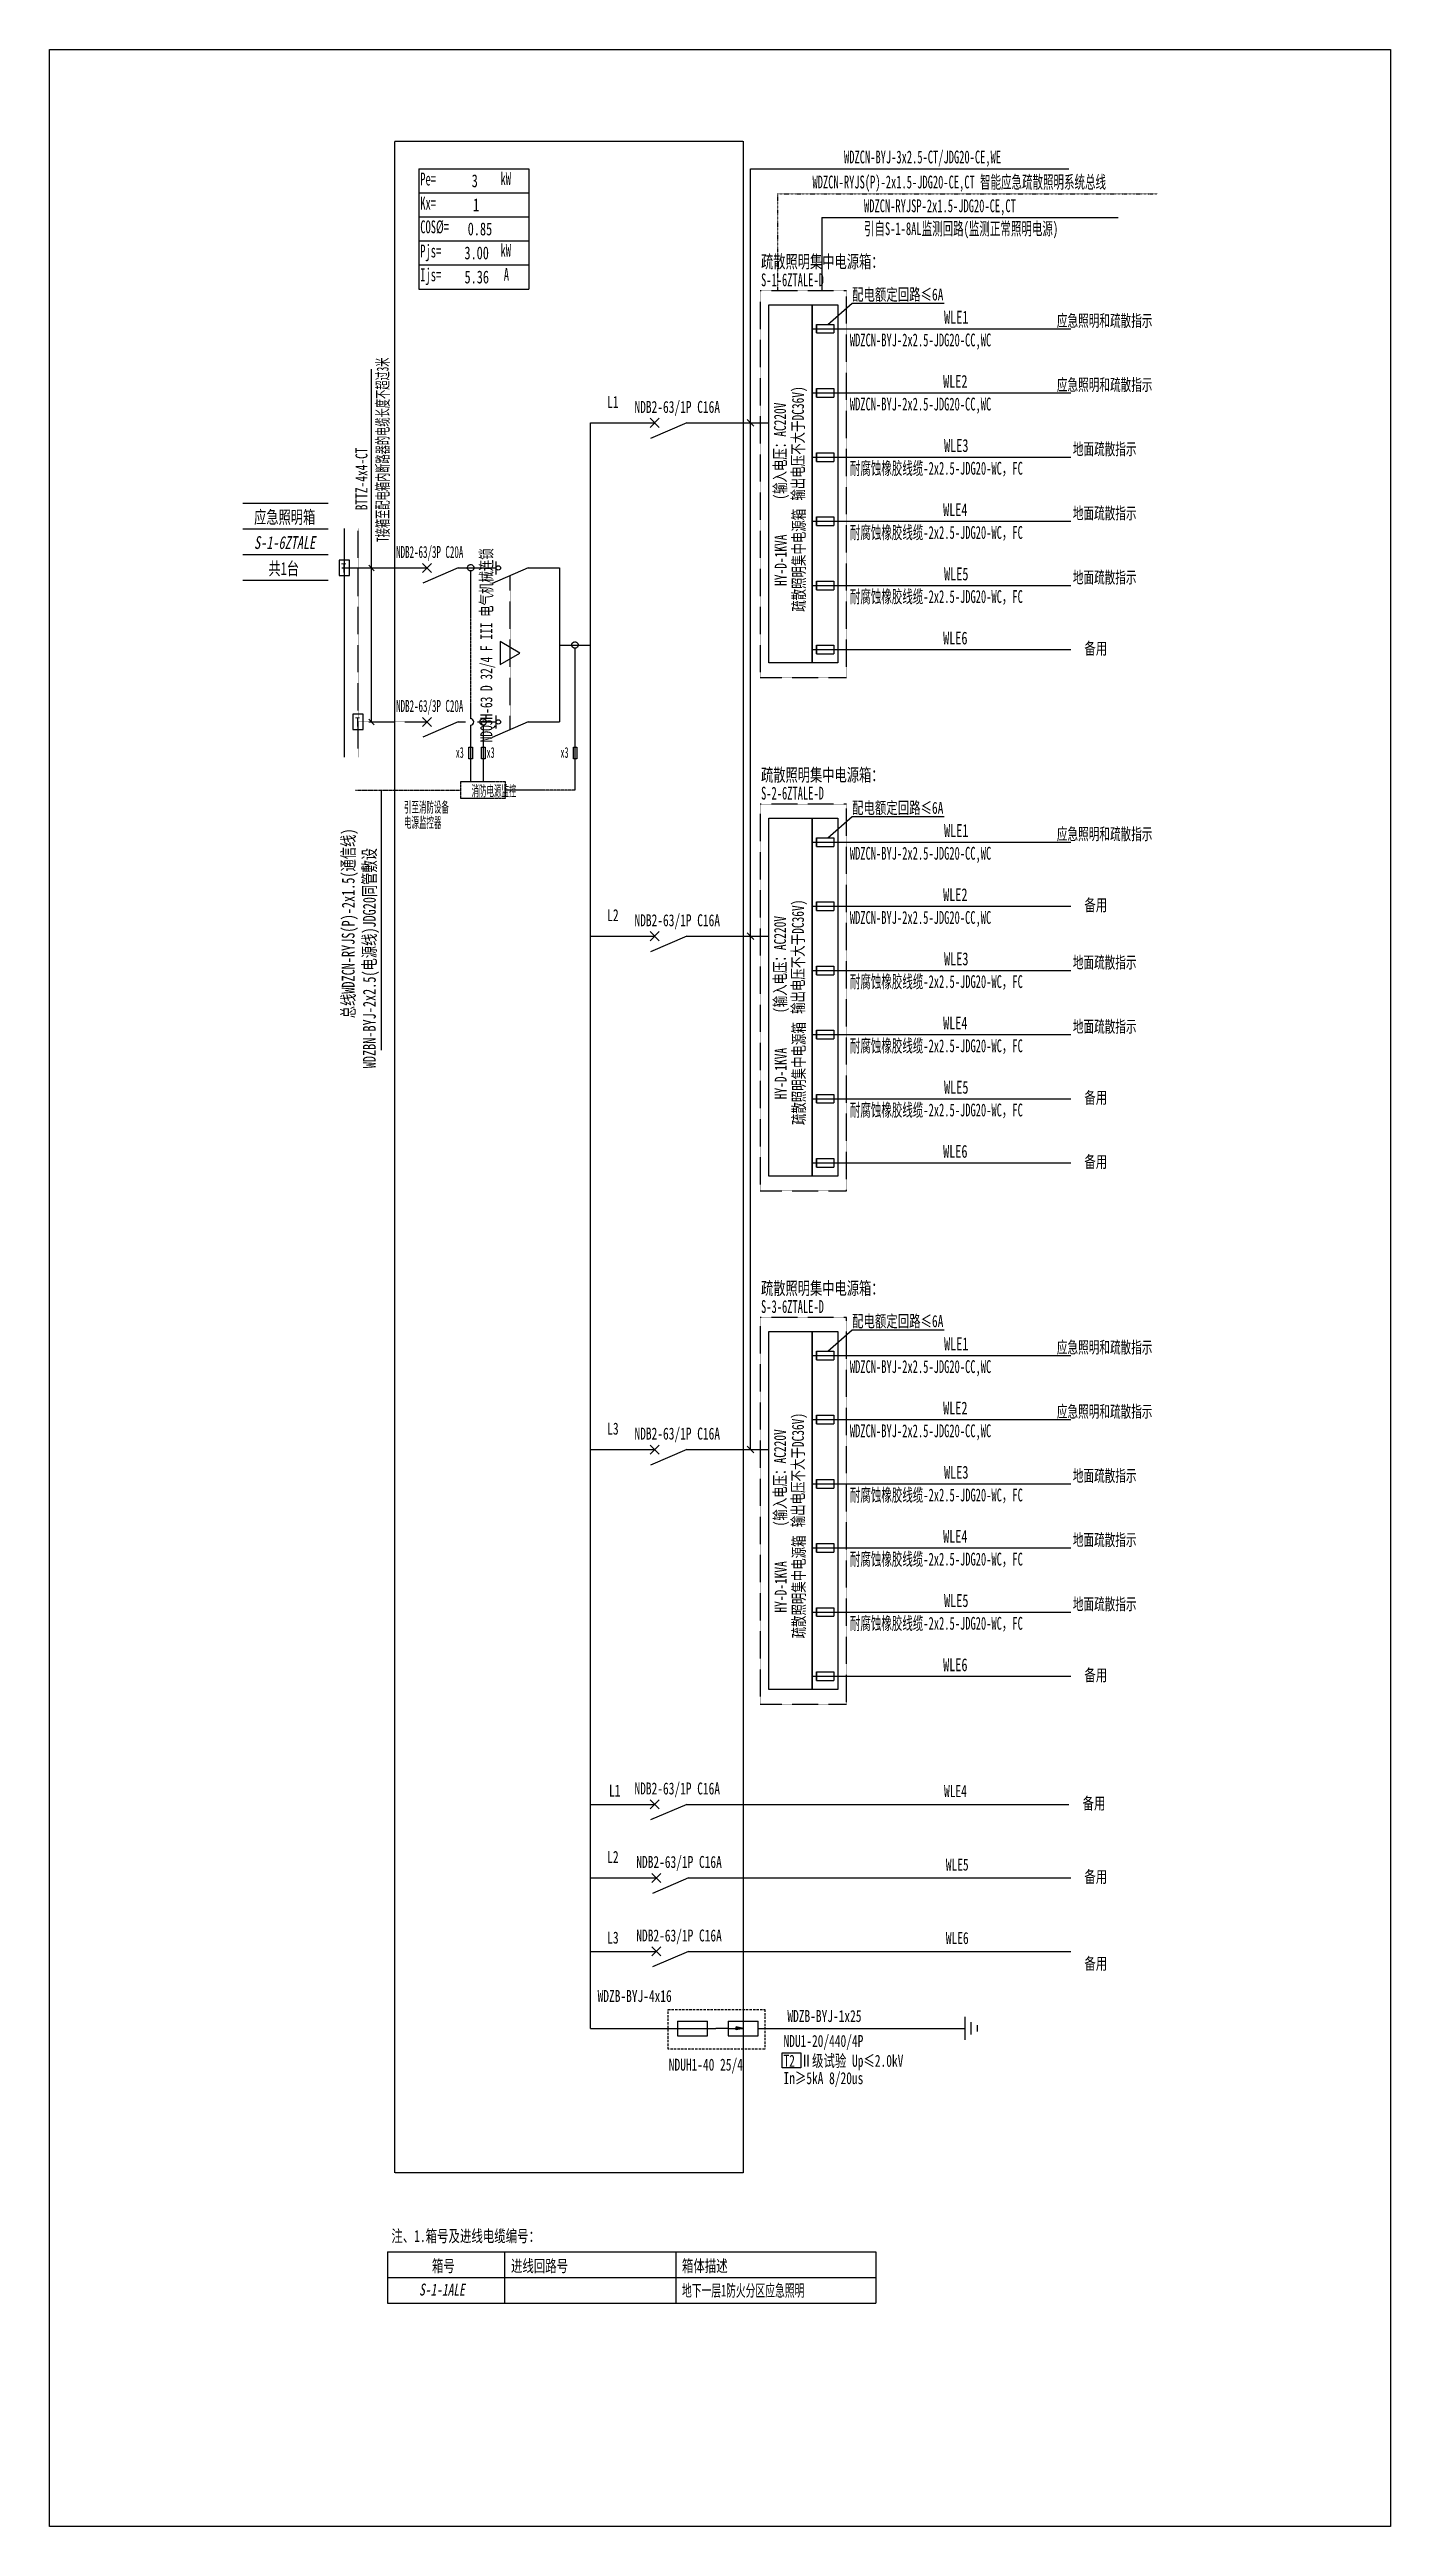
# Model space of a CAD drawing. Extents: x 262717 to 264138, y 371464 to 374088.
import ezdxf
from ezdxf.enums import TextEntityAlignment as Align

# ---------------------------------------------------------------- set-up
doc = ezdxf.new("R2010")
doc.units = 0
doc.header["$MEASUREMENT"] = 0
for name, pattern in [('_点划线L', [1.9, 1.5, -0.17, 0.06, -0.17]), ('_虚线S', [0.25, 0.125, -0.125]), ('DASH', [0.35, 0.25, -0.1]), ('DASHED', [0.75, 0.5, -0.25]), ('DASHED2', [0.375, 0.25, -0.125]), ('DIVIDE', [1.25, 0.5, -0.25, 0, -0.25, 0, -0.25])]:
    doc.linetypes.add(name, pattern=pattern)
for name, color, linetype in [('D_E_Eqpm(强电设备)', 100, 'Continuous'), ('D_E_Eqpm（强电设备）', 100, 'Continuous'), ('D_E_Text(强电文字)', 51, 'Continuous'), ('D_E_Text（强电文字）', 51, 'Continuous'), ('D_E_Wire(强电线缆)', 10, 'Continuous'), ('D_E_Wire（强电线缆）', 10, 'Continuous'), ('D_El_Wire（弱电线缆）', 10, 'Continuous'), ('D_T_TableDim（表格尺寸）', 255, 'Continuous'), ('DQ_Eqpm', 100, 'Continuous'), ('FL04GGFW_E72-配电箱系统图-塔楼部分$0$D_E_Eqpm（强电设备）', 100, 'Continuous'), ('FL09U293_E72-地下室配电箱系统图$0$D_E_Eqpm（强电设备）', 100, 'Continuous'), ('FL09U293_E72-地下室配电箱系统图$0$D_E_Text（强电文字）', 51, 'Continuous'), ('FL09U293_E72-地下室配电箱系统图$0$D_T_TableDim（表格尺寸）', 255, 'Continuous'), ('系统图', 220, 'Continuous')]:
    doc.layers.add(name, color=color, linetype=linetype)
doc.styles.add('FL09U293_E72-地下室配电箱系统图$0$FL04GGFW_E72-配电箱系统图-塔楼部分$0$电气', font='', dxfattribs={"width": 0.7})
doc.styles.add('FL09U293_E72-地下室配电箱系统图$0$FL04GGFW_E72-配电箱系统图-塔楼部分$0$电气箱', font='simhei.ttf', dxfattribs={"width": 0.8, "oblique": 10})
doc.styles.add('FL09U293_E72-地下室配电箱系统图$0$电气', font='', dxfattribs={"width": 0.7})
doc.styles.add('FL09U293_E72-地下室配电箱系统图$0$电气箱', font='simhei.ttf', dxfattribs={"width": 0.8, "oblique": 10})
doc.styles.add('HZ', font='', dxfattribs={"width": 0.7, "height": 400})
doc.styles.add('电气', font='', dxfattribs={"width": 0.7})
doc.styles.get('FL09U293_E72-地下室配电箱系统图$0$FL04GGFW_E72-配电箱系统图-塔楼部分$0$电气').set_extended_font_data('SimSun')
doc.styles.get('FL09U293_E72-地下室配电箱系统图$0$电气').set_extended_font_data('SimSun')
doc.styles.get('HZ').set_extended_font_data('SimSun')
doc.styles.get('电气').set_extended_font_data('SimSun')

msp = doc.modelspace()

# ---------------------------------------------------------------- linework, layer by layer
at = {"linetype": 'DASHED2', "ltscale": 10}
for p, q in [((263372.5, 372011.5, 0), (263474.9, 372011.5, 0)), ((263372.5, 371969.4, 0), (263372.5, 372011.5, 0)), ((263474.9, 372011.5, 0), (263474.9, 371969.4, 0)), ((263474.9, 371969.4, 0), (263372.5, 371969.4, 0))]:
    msp.add_line(p, q, dxfattribs=at)
at = {"layer": 'D_E_Eqpm(强电设备)'}
for p, q in [((263353.4, 373687.3, 0), (263363, 373696.9, 0)), ((263363, 373687.3, 0), (263353.4, 373696.9, 0)), ((263392.2, 373692.1, 0), (263353.8, 373675.6, 0)), ((263112.1, 373533.6, 0), (263121.7, 373543.2, 0)), ((263121.7, 373533.6, 0), (263112.1, 373543.2, 0)), ((263190.2, 373531.6, 0), (263190.2, 373545.2, 0)), ((263112.1, 373370.5, 0), (263121.7, 373380.1, 0)), ((263121.7, 373370.5, 0), (263112.1, 373380.1, 0)), ((263190.2, 373368.5, 0), (263190.2, 373382.1, 0)), ((263353.4, 373143.6, 0), (263363, 373153.2, 0)), ((263363, 373143.6, 0), (263353.4, 373153.2, 0)), ((263392.2, 373148.4, 0), (263353.8, 373131.9, 0)), ((263353.4, 372599.8, 0), (263363, 372609.4, 0)), ((263363, 372599.8, 0), (263353.4, 372609.4, 0)), ((263392.2, 372604.6, 0), (263353.8, 372588.2, 0)), ((263353.4, 372224, 0), (263363, 372233.6, 0)), ((263363, 372224, 0), (263353.4, 372233.6, 0)), ((263392.2, 372228.8, 0), (263353.8, 372212.3, 0)), ((263355.3, 372146.1, 0), (263364.9, 372155.7, 0)), ((263364.9, 372146.1, 0), (263355.3, 372155.7, 0)), ((263394.1, 372150.9, 0), (263355.8, 372134.5, 0)), ((263355.3, 372068.3, 0), (263364.9, 372077.9, 0)), ((263364.9, 372068.3, 0), (263355.3, 372077.9, 0)), ((263394.1, 372073.1, 0), (263355.8, 372056.7, 0)), ((263382.5, 371999.3, 0), (263414.4, 371999.3, 0)), ((263382.5, 371999.3, 0), (263382.5, 371983.8, 0)), ((263414.3, 371983.8, 0), (263414.3, 371999.3, 0)), ((263436, 371991.5, 0), (263423.1, 371991.5, 0)), ((263436, 371999.3, 0), (263467.9, 371999.3, 0)), ((263436, 371999.3, 0), (263436, 371983.8, 0)), ((263436, 371991.5, 0), (263452.5, 371991.5, 0)), ((263452.5, 371991.5, 0), (263444.5, 371993.2, 0)), ((263444.5, 371989.9, 0), (263444.5, 371993.2, 0)), ((263452.5, 371991.5, 0), (263444.5, 371989.9, 0)), ((263467.8, 371983.8, 0), (263467.8, 371999.3, 0)), ((263382.5, 371983.8, 0), (263414.3, 371983.8, 0)), ((263436, 371983.8, 0), (263467.8, 371983.8, 0))]:
    msp.add_line(p, q, dxfattribs=at)
for centre in [(263192.6, 373538.4, 0), (263192.6, 373375.3, 0)]:
    msp.add_circle(centre, 2.31, dxfattribs=at)
msp.add_solid([(263444.5, 371989.9, 0), (263452.5, 371991.5, 0), (263444.5, 371993.2, 0)], dxfattribs=at)
at = {"layer": 'D_E_Eqpm（强电设备）'}
for p, q in [((263479.3, 373437.8, 0), (263479.3, 373817.2, 0)), ((263479.3, 373817.2, 0), (263525.3, 373817.2, 0)), ((263525.3, 373817.2, 0), (263525.3, 373437.8, 0)), ((263224.2, 373538.4, 0), (263185.9, 373521.9, 0)), ((263215.3, 373448.3, 0), (263194.4, 373460.4, 0)), ((263194.4, 373460.4, 0), (263194.4, 373436.2, 0)), ((263194.4, 373436.2, 0), (263215.3, 373448.3, 0)), ((263525.3, 373437.8, 0), (263479.3, 373437.8, 0)), ((263224.2, 373375.3, 0), (263185.9, 373358.8, 0)), ((263479.3, 372894.1, 0), (263479.3, 373273.4, 0)), ((263479.3, 373273.4, 0), (263525.3, 373273.4, 0)), ((263525.3, 373273.4, 0), (263525.3, 372894.1, 0)), ((263525.3, 372894.1, 0), (263479.3, 372894.1, 0)), ((263479.3, 372350.4, 0), (263479.3, 372729.7, 0)), ((263479.3, 372729.7, 0), (263525.3, 372729.7, 0)), ((263525.3, 372729.7, 0), (263525.3, 372350.4, 0)), ((263525.3, 372350.4, 0), (263479.3, 372350.4, 0))]:
    msp.add_line(p, q, dxfattribs=at)
at = {"layer": 'D_E_Eqpm（强电设备）', "linetype": 'DASH'}
msp.add_line((263205, 373367, 0), (263205, 373530.2, 0), dxfattribs=at)
at = {"layer": 'D_E_Text(强电文字)', "color": 51}
for p, q in [((263058.2, 373375.3, 0), (263058.2, 373749.1, 0)), ((263055.4, 373541.2, 0), (263061.1, 373535.5, 0)), ((263055.4, 373378.1, 0), (263061.1, 373372.4, 0)), ((263068.5, 373303.1, 0), (263068.5, 373027.5, 0))]:
    msp.add_line(p, q, dxfattribs=at)
at = {"layer": 'D_E_Text（强电文字）'}
for p, q in [((263108.2, 373961.3, 0), (263225, 373961.3, 0)), ((263108.2, 373961.3, 0), (263108.2, 373833.8, 0)), ((263225, 373961.3, 0), (263225, 373833.8, 0)), ((263459.8, 373961.3, 0), (263797.2, 373961.3, 0)), ((263459.8, 372604.6, 0), (263459.8, 373961.3, 0)), ((263108.2, 373935.8, 0), (263225, 373935.8, 0)), ((263108.2, 373910.3, 0), (263225, 373910.3, 0)), ((263108.2, 373884.8, 0), (263225, 373884.8, 0)), ((263108.2, 373859.3, 0), (263225, 373859.3, 0)), ((263108.2, 373833.8, 0), (263225, 373833.8, 0)), ((263541.9, 373796.3, 0), (263567.6, 373818.8, 0)), ((263567.6, 373818.8, 0), (263665, 373818.8, 0)), ((263456.3, 373695.5, 0), (263463.3, 373688.6, 0)), ((263541.9, 373252.6, 0), (263567.6, 373275.1, 0)), ((263567.6, 373275.1, 0), (263665, 373275.1, 0)), ((263456.3, 373151.8, 0), (263463.3, 373144.9, 0)), ((263541.9, 372708.9, 0), (263567.6, 372731.3, 0)), ((263567.6, 372731.3, 0), (263665, 372731.3, 0)), ((263456.3, 372608.1, 0), (263463.3, 372601.2, 0)), ((263493.4, 371965.8, 0), (263513.1, 371965.8, 0)), ((263493.4, 371949.6, 0), (263493.4, 371965.8, 0)), ((263513.1, 371965.8, 0), (263513.1, 371949.6, 0)), ((263513.1, 371949.6, 0), (263493.4, 371949.6, 0))]:
    msp.add_line(p, q, dxfattribs=at)
at = {"layer": 'D_E_Wire(强电线缆)'}
for p, q in [((263029.5, 373337.9, 0), (263029.5, 373580.3, 0)), ((263026.9, 373538.4, 0), (263116.9, 373538.4, 0)), ((263150.1, 373538.4, 0), (263190.2, 373538.4, 0)), ((263224.2, 373538.4, 0), (263257.4, 373538.4, 0)), ((263150.1, 373375.3, 0), (263157.8, 373375.3, 0)), ((263170.4, 373375.3, 0), (263190.2, 373375.3, 0)), ((263224.2, 373375.3, 0), (263257.4, 373375.3, 0))]:
    msp.add_line(p, q, dxfattribs=at)
at = {"layer": 'D_E_Wire(强电线缆)', "linetype": 'DASH'}
for p, q in [((263044, 373337.9, 0), (263044, 373580.3, 0)), ((263044, 373375.3, 0), (263116.9, 373375.3, 0))]:
    msp.add_line(p, q, dxfattribs=at)
at = {"layer": 'D_E_Wire（强电线缆）', "color": 10}
for p, q in [((263535.4, 373909.5, 0), (263535.4, 373832, 0)), ((263535.4, 373909.5, 0), (263849.5, 373909.5, 0)), ((263525.3, 373791.8, 0), (263799.1, 373791.8, 0)), ((263525.3, 373723.8, 0), (263799.1, 373723.8, 0)), ((263525.3, 373655.9, 0), (263799.1, 373655.9, 0)), ((263525.3, 373587.9, 0), (263799.1, 373587.9, 0)), ((263525.3, 373519.9, 0), (263799.1, 373519.9, 0)), ((263525.3, 373452, 0), (263799.1, 373452, 0)), ((263525.3, 373248.1, 0), (263799.1, 373248.1, 0)), ((263525.3, 373180.1, 0), (263799.1, 373180.1, 0)), ((263525.3, 373112.1, 0), (263799.1, 373112.1, 0)), ((263525.3, 373044.2, 0), (263799.1, 373044.2, 0)), ((263525.3, 372976.2, 0), (263799.1, 372976.2, 0)), ((263525.3, 372908.2, 0), (263799.1, 372908.2, 0)), ((263525.3, 372704.3, 0), (263799.1, 372704.3, 0)), ((263525.3, 372636.4, 0), (263799.1, 372636.4, 0)), ((263525.3, 372568.4, 0), (263799.1, 372568.4, 0)), ((263525.3, 372500.5, 0), (263799.1, 372500.5, 0)), ((263525.3, 372432.5, 0), (263799.1, 372432.5, 0)), ((263525.3, 372364.5, 0), (263799.1, 372364.5, 0))]:
    msp.add_line(p, q, dxfattribs=at)
at = {"layer": 'D_E_Wire（强电线缆）'}
for p, q in [((263290.2, 371991.5, 0), (263290.2, 373692.1, 0)), ((263290.2, 373692.1, 0), (263358.2, 373692.1, 0)), ((263392.2, 373692.1, 0), (263479.3, 373692.1, 0)), ((263257.4, 373538.4, 0), (263257.4, 373375.3, 0)), ((263257.4, 373456.8, 0), (263290.2, 373456.8, 0)), ((263273.8, 373453.4, 0), (263273.8, 373303.1, 0)), ((263176.5, 373371.9, 0), (263176.5, 373312.2, 0)), ((263161.5, 373348.6, 0), (263165.1, 373348.6, 0)), ((263161.5, 373336.1, 0), (263161.5, 373348.6, 0)), ((263165.1, 373336.1, 0), (263161.5, 373336.1, 0)), ((263165.1, 373348.6, 0), (263165.1, 373336.1, 0)), ((263174.9, 373348.6, 0), (263178.5, 373348.6, 0)), ((263174.9, 373336.1, 0), (263174.9, 373348.6, 0)), ((263178.5, 373336.1, 0), (263174.9, 373336.1, 0)), ((263178.5, 373348.6, 0), (263178.5, 373336.1, 0)), ((263272.1, 373348.6, 0), (263275.7, 373348.6, 0)), ((263272.1, 373336.1, 0), (263272.1, 373348.6, 0)), ((263275.7, 373336.1, 0), (263272.1, 373336.1, 0)), ((263275.7, 373348.6, 0), (263275.7, 373336.1, 0)), ((263290.2, 373148.4, 0), (263358.2, 373148.4, 0)), ((263392.2, 373148.4, 0), (263479.3, 373148.4, 0)), ((263290.2, 372604.6, 0), (263358.2, 372604.6, 0)), ((263392.2, 372604.6, 0), (263479.3, 372604.6, 0)), ((263290.2, 372228.8, 0), (263358.2, 372228.8, 0)), ((263392.2, 372228.8, 0), (263797.2, 372228.8, 0)), ((263290.2, 372150.9, 0), (263360.1, 372150.9, 0)), ((263394.1, 372150.9, 0), (263799.1, 372150.9, 0)), ((263290.2, 372073.1, 0), (263360.1, 372073.1, 0)), ((263394.1, 372073.1, 0), (263799.1, 372073.1, 0)), ((263290.2, 371991.5, 0), (263423.1, 371991.5, 0)), ((263467.8, 371991.5, 0), (263687.2, 371991.5, 0)), ((263687.2, 371979.5, 0), (263687.2, 372003.7, 0)), ((263693.8, 371985, 0), (263693.8, 371998.2, 0)), ((263700.4, 371988.2, 0), (263700.4, 371994.9, 0))]:
    msp.add_line(p, q, dxfattribs=at)
at = {"layer": 'D_E_Wire（强电线缆）', "linetype": '_点划线L'}
for p, q in [((263163.3, 373378.7, 0), (263163.3, 373535.2, 0)), ((263163.3, 373312.2, 0), (263163.3, 373371.9, 0)), ((263153, 373312.2, 0), (263200, 373312.2, 0)), ((263153, 373294.1, 0), (263153, 373312.2, 0)), ((263200, 373312.2, 0), (263200, 373294.1, 0)), ((263273.8, 373303.1, 0), (263200, 373303.1, 0)), ((263200, 373294.1, 0), (263153, 373294.1, 0))]:
    msp.add_line(p, q, dxfattribs=at)
at = {"layer": 'D_E_Wire（强电线缆）', "linetype": '_虚线S'}
msp.add_line((263041.4, 373303.1, 0), (263153, 373303.1, 0), dxfattribs=at)
at = {"layer": 'D_E_Wire（强电线缆）', "linetype": '_点划线L'}
for centre in [(263163.3, 373538.6, 0), (263273.8, 373456.8, 0), (263176.5, 373375.3, 0)]:
    msp.add_circle(centre, 3.4, dxfattribs=at)
at = {"layer": 'D_E_Wire（强电线缆）'}
msp.add_arc((263163.3, 373375.3, 0), 3.4, 270, 90, dxfattribs=at)
at = {"layer": 'D_El_Wire（弱电线缆）', "color": 200, "linetype": 'DIVIDE'}
for q in [(263891.1, 373934.7, 0), (263488.3, 373832, 0)]:
    msp.add_line((263488.3, 373934.7, 0), q, dxfattribs=at)
at = {"layer": 'D_T_TableDim（表格尺寸）', "linetype": 'DASHED'}
for p, q in [((263083, 371838.6, 0), (263083, 373990.5, 0)), ((263083, 373990.5, 0), (263452, 373990.5, 0)), ((263452, 373990.5, 0), (263452, 371838.6, 0)), ((263452, 371838.6, 0), (263083, 371838.6, 0))]:
    msp.add_line(p, q, dxfattribs=at)
at = {"layer": 'D_T_TableDim（表格尺寸）', "linetype": 'DASH'}
for p, q in [((263561.6, 373832, 0), (263470.2, 373832, 0)), ((263470.2, 373832, 0), (263470.2, 373422.3, 0)), ((263561.6, 373422.3, 0), (263561.6, 373832, 0)), ((263470.2, 373422.3, 0), (263561.6, 373422.3, 0)), ((263561.6, 373288.3, 0), (263470.2, 373288.3, 0)), ((263470.2, 373288.3, 0), (263470.2, 372878.6, 0)), ((263561.6, 372878.6, 0), (263561.6, 373288.3, 0)), ((263470.2, 372878.6, 0), (263561.6, 372878.6, 0)), ((263561.6, 372744.6, 0), (263470.2, 372744.6, 0)), ((263470.2, 372744.6, 0), (263470.2, 372334.8, 0)), ((263561.6, 372334.8, 0), (263561.6, 372744.6, 0)), ((263470.2, 372334.8, 0), (263561.6, 372334.8, 0))]:
    msp.add_line(p, q, dxfattribs=at)
at = {"layer": 'DQ_Eqpm'}
for p, q in [((263034.9, 373546.7, 0), (263024, 373546.7, 0)), ((263024, 373546.7, 0), (263024, 373530.4, 0)), ((263034.9, 373530.4, 0), (263034.9, 373546.7, 0)), ((263024, 373530.4, 0), (263034.9, 373530.4, 0)), ((263049.4, 373383.6, 0), (263038.5, 373383.6, 0)), ((263038.5, 373383.6, 0), (263038.5, 373367.3, 0)), ((263049.4, 373367.3, 0), (263049.4, 373383.6, 0)), ((263038.5, 373367.3, 0), (263049.4, 373367.3, 0))]:
    msp.add_line(p, q, dxfattribs=at)
at = {"layer": 'FL04GGFW_E72-配电箱系统图-塔楼部分$0$D_E_Eqpm（强电设备）'}
for p, q in [((263525.3, 373437.8, 0), (263525.3, 373817.2, 0)), ((263525.3, 373817.2, 0), (263552.5, 373817.2, 0)), ((263529.8, 373796.3, 0), (263548, 373796.3, 0)), ((263529.8, 373796.3, 0), (263529.8, 373796.3, 0)), ((263529.8, 373796.3, 0), (263529.8, 373787.3, 0)), ((263529.8, 373787.3, 0), (263529.8, 373796.3, 0)), ((263548, 373796.3, 0), (263548, 373787.3, 0)), ((263552.5, 373817.2, 0), (263552.5, 373437.8, 0)), ((263529.8, 373787.3, 0), (263548, 373787.3, 0)), ((263529.8, 373787.3, 0), (263529.8, 373787.3, 0)), ((263529.8, 373728.4, 0), (263548, 373728.4, 0)), ((263529.8, 373728.4, 0), (263529.8, 373728.4, 0)), ((263529.8, 373728.4, 0), (263529.8, 373719.3, 0)), ((263529.8, 373719.3, 0), (263529.8, 373728.4, 0)), ((263529.8, 373719.3, 0), (263548, 373719.3, 0)), ((263529.8, 373719.3, 0), (263529.8, 373719.3, 0)), ((263548, 373728.4, 0), (263548, 373719.3, 0)), ((263529.8, 373660.4, 0), (263548, 373660.4, 0)), ((263529.8, 373660.4, 0), (263529.8, 373660.4, 0)), ((263529.8, 373660.4, 0), (263529.8, 373651.3, 0)), ((263529.8, 373651.3, 0), (263529.8, 373660.4, 0)), ((263529.8, 373651.3, 0), (263548, 373651.3, 0)), ((263529.8, 373651.3, 0), (263529.8, 373651.3, 0)), ((263548, 373660.4, 0), (263548, 373651.3, 0)), ((263529.8, 373592.4, 0), (263548, 373592.4, 0)), ((263529.8, 373592.4, 0), (263529.8, 373592.4, 0)), ((263529.8, 373592.4, 0), (263529.8, 373583.4, 0)), ((263529.8, 373583.4, 0), (263529.8, 373592.4, 0)), ((263548, 373592.4, 0), (263548, 373583.4, 0)), ((263529.8, 373583.4, 0), (263548, 373583.4, 0)), ((263529.8, 373583.4, 0), (263529.8, 373583.4, 0)), ((263529.8, 373524.5, 0), (263548, 373524.5, 0)), ((263529.8, 373524.5, 0), (263529.8, 373524.5, 0)), ((263529.8, 373524.5, 0), (263529.8, 373515.4, 0)), ((263529.8, 373515.4, 0), (263529.8, 373524.5, 0)), ((263529.8, 373515.4, 0), (263548, 373515.4, 0)), ((263529.8, 373515.4, 0), (263529.8, 373515.4, 0)), ((263548, 373524.5, 0), (263548, 373515.4, 0)), ((263529.8, 373456.5, 0), (263548, 373456.5, 0)), ((263529.8, 373456.5, 0), (263529.8, 373456.5, 0)), ((263529.8, 373456.5, 0), (263529.8, 373447.4, 0)), ((263529.8, 373447.4, 0), (263529.8, 373456.5, 0)), ((263548, 373456.5, 0), (263548, 373447.4, 0)), ((263552.5, 373437.8, 0), (263525.3, 373437.8, 0)), ((263529.8, 373447.4, 0), (263548, 373447.4, 0)), ((263529.8, 373447.4, 0), (263529.8, 373447.4, 0)), ((263525.3, 372894.1, 0), (263525.3, 373273.5, 0)), ((263525.3, 373273.5, 0), (263552.5, 373273.5, 0)), ((263552.5, 373273.5, 0), (263552.5, 372894.1, 0)), ((263529.8, 373252.6, 0), (263548, 373252.6, 0)), ((263529.8, 373252.6, 0), (263529.8, 373252.6, 0)), ((263529.8, 373252.6, 0), (263529.8, 373243.5, 0)), ((263529.8, 373243.5, 0), (263529.8, 373252.6, 0)), ((263548, 373252.6, 0), (263548, 373243.5, 0)), ((263529.8, 373243.5, 0), (263548, 373243.5, 0)), ((263529.8, 373243.5, 0), (263529.8, 373243.5, 0)), ((263529.8, 373184.6, 0), (263548, 373184.6, 0)), ((263529.8, 373184.6, 0), (263529.8, 373184.6, 0)), ((263529.8, 373184.6, 0), (263529.8, 373175.6, 0)), ((263529.8, 373175.6, 0), (263529.8, 373184.6, 0)), ((263529.8, 373175.6, 0), (263548, 373175.6, 0)), ((263529.8, 373175.6, 0), (263529.8, 373175.6, 0)), ((263548, 373184.6, 0), (263548, 373175.6, 0)), ((263529.8, 373116.7, 0), (263548, 373116.7, 0)), ((263529.8, 373116.7, 0), (263529.8, 373116.7, 0)), ((263529.8, 373116.7, 0), (263529.8, 373107.6, 0)), ((263529.8, 373107.6, 0), (263529.8, 373116.7, 0)), ((263548, 373116.7, 0), (263548, 373107.6, 0)), ((263529.8, 373107.6, 0), (263548, 373107.6, 0)), ((263529.8, 373107.6, 0), (263529.8, 373107.6, 0)), ((263529.8, 373048.7, 0), (263548, 373048.7, 0)), ((263529.8, 373048.7, 0), (263529.8, 373048.7, 0)), ((263529.8, 373048.7, 0), (263529.8, 373039.6, 0)), ((263529.8, 373039.6, 0), (263529.8, 373048.7, 0)), ((263529.8, 373039.6, 0), (263548, 373039.6, 0)), ((263529.8, 373039.6, 0), (263529.8, 373039.6, 0)), ((263548, 373048.7, 0), (263548, 373039.6, 0)), ((263529.8, 372980.7, 0), (263548, 372980.7, 0)), ((263529.8, 372980.7, 0), (263529.8, 372980.7, 0)), ((263529.8, 372980.7, 0), (263529.8, 372971.7, 0)), ((263529.8, 372971.7, 0), (263529.8, 372980.7, 0)), ((263529.8, 372971.7, 0), (263548, 372971.7, 0)), ((263529.8, 372971.7, 0), (263529.8, 372971.7, 0)), ((263548, 372980.7, 0), (263548, 372971.7, 0)), ((263529.8, 372912.8, 0), (263548, 372912.8, 0)), ((263529.8, 372912.8, 0), (263529.8, 372912.8, 0)), ((263529.8, 372912.8, 0), (263529.8, 372903.7, 0)), ((263529.8, 372903.7, 0), (263529.8, 372912.8, 0)), ((263548, 372912.8, 0), (263548, 372903.7, 0)), ((263552.5, 372894.1, 0), (263525.3, 372894.1, 0)), ((263529.8, 372903.7, 0), (263548, 372903.7, 0)), ((263529.8, 372903.7, 0), (263529.8, 372903.7, 0)), ((263525.3, 372350.4, 0), (263525.3, 372729.7, 0)), ((263525.3, 372729.7, 0), (263552.5, 372729.7, 0)), ((263552.5, 372729.7, 0), (263552.5, 372350.4, 0)), ((263529.8, 372708.9, 0), (263548, 372708.9, 0)), ((263529.8, 372708.9, 0), (263529.8, 372708.9, 0)), ((263529.8, 372708.9, 0), (263529.8, 372699.8, 0)), ((263529.8, 372699.8, 0), (263529.8, 372708.9, 0)), ((263529.8, 372699.8, 0), (263548, 372699.8, 0)), ((263529.8, 372699.8, 0), (263529.8, 372699.8, 0)), ((263548, 372708.9, 0), (263548, 372699.8, 0)), ((263529.8, 372640.9, 0), (263548, 372640.9, 0)), ((263529.8, 372640.9, 0), (263529.8, 372640.9, 0)), ((263529.8, 372640.9, 0), (263529.8, 372631.9, 0)), ((263529.8, 372631.9, 0), (263529.8, 372640.9, 0)), ((263529.8, 372631.9, 0), (263548, 372631.9, 0)), ((263529.8, 372631.9, 0), (263529.8, 372631.9, 0)), ((263548, 372640.9, 0), (263548, 372631.9, 0)), ((263529.8, 372572.9, 0), (263548, 372572.9, 0)), ((263529.8, 372572.9, 0), (263529.8, 372572.9, 0)), ((263529.8, 372572.9, 0), (263529.8, 372563.9, 0)), ((263529.8, 372563.9, 0), (263529.8, 372572.9, 0)), ((263529.8, 372563.9, 0), (263548, 372563.9, 0)), ((263529.8, 372563.9, 0), (263529.8, 372563.9, 0)), ((263548, 372572.9, 0), (263548, 372563.9, 0)), ((263529.8, 372505, 0), (263548, 372505, 0)), ((263529.8, 372505, 0), (263529.8, 372505, 0)), ((263529.8, 372505, 0), (263529.8, 372495.9, 0)), ((263529.8, 372495.9, 0), (263529.8, 372505, 0)), ((263529.8, 372495.9, 0), (263548, 372495.9, 0)), ((263529.8, 372495.9, 0), (263529.8, 372495.9, 0)), ((263548, 372505, 0), (263548, 372495.9, 0)), ((263529.8, 372437, 0), (263548, 372437, 0)), ((263529.8, 372437, 0), (263529.8, 372437, 0)), ((263529.8, 372437, 0), (263529.8, 372428, 0)), ((263529.8, 372428, 0), (263529.8, 372437, 0)), ((263548, 372437, 0), (263548, 372428, 0)), ((263529.8, 372428, 0), (263548, 372428, 0)), ((263529.8, 372428, 0), (263529.8, 372428, 0)), ((263529.8, 372369.1, 0), (263548, 372369.1, 0)), ((263529.8, 372369.1, 0), (263529.8, 372369.1, 0)), ((263529.8, 372369.1, 0), (263529.8, 372360, 0)), ((263529.8, 372360, 0), (263529.8, 372369.1, 0)), ((263529.8, 372360, 0), (263548, 372360, 0)), ((263529.8, 372360, 0), (263529.8, 372360, 0)), ((263548, 372369.1, 0), (263548, 372360, 0)), ((263552.5, 372350.4, 0), (263525.3, 372350.4, 0))]:
    msp.add_line(p, q, dxfattribs=at)
at = {"layer": 'FL09U293_E72-地下室配电箱系统图$0$D_E_Eqpm（强电设备）'}
for p, q in [((263150.1, 373538.4, 0), (263112.5, 373522.2, 0)), ((263150.1, 373375.3, 0), (263112.5, 373359.1, 0))]:
    msp.add_line(p, q, dxfattribs=at)
at = {"layer": 'FL09U293_E72-地下室配电箱系统图$0$D_T_TableDim（表格尺寸）'}
for p, q in [((262921.8, 373607.1, 0), (263012.4, 373607.1, 0)), ((262921.8, 373579.9, 0), (263012.4, 373579.9, 0)), ((262921.8, 373552.7, 0), (263012.4, 373552.7, 0)), ((262921.8, 373525.5, 0), (263012.4, 373525.5, 0))]:
    msp.add_line(p, q, dxfattribs=at)
at = {"layer": 'FL09U293_E72-地下室配电箱系统图$0$D_T_TableDim（表格尺寸）', "ltscale": 3.5}
for p, q in [((263075.1, 371754.9, 0), (263592.7, 371754.9, 0)), ((263075.1, 371754.9, 0), (263075.1, 371700.5, 0)), ((263199.2, 371754.9, 0), (263199.2, 371700.5, 0)), ((263380.6, 371754.9, 0), (263380.6, 371700.5, 0)), ((263592.7, 371754.9, 0), (263592.7, 371700.5, 0)), ((263075.1, 371727.7, 0), (263592.7, 371727.7, 0)), ((263075.1, 371727.7, 0), (263592.7, 371727.7, 0)), ((263075.1, 371700.5, 0), (263592.7, 371700.5, 0))]:
    msp.add_line(p, q, dxfattribs=at)
at = {"layer": '系统图', "ltscale": 9973.992009}
msp.add_lwpolyline([(262717, 374087.5), (264138, 374087.5), (264138, 371464), (262717, 371464)], close=True, dxfattribs=at)

# ---------------------------------------------------------------- texts
at = {"layer": 'D_E_Text(强电文字)', "color": 51, "style": '电气', "width": 0.7}
for s, height, p in [('疏散照明集中电源箱：', 13.59, (263471, 373856.1, 0)), ('L1', 12.69, (263308, 373708, 0)), ('NDB2-63/1P C16A', 12.687, (263336.9, 373702.6, 0)), ('备用', 12.69, (263813.6, 373446.8, 0)), ('疏散照明集中电源箱：', 13.59, (263471, 373312.4, 0)), ('L2', 12.69, (263308, 373164.3, 0)), ('NDB2-63/1P C16A', 12.687, (263336.9, 373158.9, 0)), ('备用', 12.69, (263813.6, 373175, 0)), ('备用', 12.69, (263813.6, 372971.1, 0)), ('备用', 12.69, (263813.6, 372903.1, 0)), ('疏散照明集中电源箱：', 13.59, (263471, 372768.7, 0)), ('L3', 12.69, (263308, 372620.5, 0)), ('NDB2-63/1P C16A', 12.687, (263336.9, 372615.2, 0)), ('备用', 12.69, (263813.6, 372359.4, 0)), ('L1', 12.69, (263309.9, 372237.1, 0)), ('NDB2-63/1P C16A', 12.687, (263336.9, 372239.3, 0)), ('WLE4', 12.69, (263664.9, 372236.5, 0)), ('备用', 12.69, (263811.7, 372223.6, 0)), ('L2', 12.69, (263308, 372166.8, 0)), ('NDB2-63/1P C16A', 12.687, (263338.8, 372161.5, 0)), ('WLE5', 12.69, (263666.8, 372158.7, 0)), ('备用', 12.69, (263813.6, 372145.8, 0)), ('L3', 12.69, (263308, 372081.4, 0)), ('NDB2-63/1P C16A', 12.687, (263338.8, 372083.6, 0)), ('WLE6', 12.69, (263666.8, 372080.9, 0)), ('备用', 12.69, (263813.6, 372053.9, 0))]:
    msp.add_text(s, height=height, dxfattribs=at).set_placement(p)
at = {"layer": 'D_E_Text(强电文字)', "color": 51, "style": '电气', "width": 0.65}
for s, p in [('应急照明和疏散指示', (263835.1, 373800.6, 0)), ('应急照明和疏散指示', (263835.1, 373732.7, 0)), ('地面疏散指示', (263835.1, 373664.7, 0)), ('地面疏散指示', (263835.1, 373596.7, 0)), ('地面疏散指示', (263835.1, 373528.8, 0)), ('应急照明和疏散指示', (263835.1, 373256.9, 0)), ('地面疏散指示', (263835.1, 373121, 0)), ('地面疏散指示', (263835.1, 373053, 0)), ('应急照明和疏散指示', (263835.1, 372713.2, 0)), ('应急照明和疏散指示', (263835.1, 372645.2, 0)), ('地面疏散指示', (263835.1, 372577.3, 0)), ('地面疏散指示', (263835.1, 372509.3, 0)), ('地面疏散指示', (263835.1, 372441.3, 0))]:
    msp.add_text(s, height=12.69, dxfattribs=at).set_placement(p, align=Align.MIDDLE)
at = {"layer": 'D_E_Text(强电文字)', "color": 51, "style": '电气'}
for s, width, p in [('T接箱至配电箱内断路器的电缆长度不超过3米', 0.55, (263076.3, 373566.1, 0)), ('BTTZ-4x4-CT', 0.7, (263053.9, 373599.5, 0))]:
    msp.add_text(s, height=12.687, rotation=90, dxfattribs=dict(at, width=width)).set_placement(p)
at = {"layer": 'D_E_Text(强电文字)', "style": 'FL09U293_E72-地下室配电箱系统图$0$FL04GGFW_E72-配电箱系统图-塔楼部分$0$电气', "width": 0.7}
for s, p in [('应急照明箱', (262966.2, 373592.5, 0)), ('共1台', (262965.2, 373538.1, 0))]:
    msp.add_text(s, height=13.59, dxfattribs=at).set_placement(p, align=Align.MIDDLE)
at = {"layer": 'D_E_Text(强电文字)', "style": 'FL09U293_E72-地下室配电箱系统图$0$FL04GGFW_E72-配电箱系统图-塔楼部分$0$电气箱', "oblique": 10, "width": 0.7}
msp.add_text('S-1-6ZTALE', height=13.59, dxfattribs=at).set_placement((262966.2, 373565.3, 0), align=Align.MIDDLE)
at = {"layer": 'D_E_Text(强电文字)', "style": '电气', "width": 0.7}
for s, p in [('WDZB-BYJ-4x16', (263297.8, 372019.5, 0)), ('WDZB-BYJ-1x25', (263498.9, 371998.3, 0)), ('T2 Ⅱ级试验 Up≤2.0kV ', (263494.8, 371950.9, 0)), ('NDU1-20/440/4P', (263494.8, 371971.9, 0)), ('In≥5kA 8/20us', (263494.8, 371932.5, 0))]:
    msp.add_text(s, height=12.687, dxfattribs=at).set_placement(p)
at = {"layer": 'D_E_Text（强电文字）', "style": '电气'}
for s, height, width, p in [('WDZCN-BYJ-3x2.5-CT/JDG20-CE,WE', 13.593, 0.6, (263558.9, 373966.9, 0)), ('3', 13.6, 0.7, (263164.4, 373941.7, 0)), ('1', 13.6, 0.7, (263165.8, 373916.2, 0)), (' 0.85', 13.59, 0.7, (263153.7, 373890.7, 0)), ('WLE1', 13.59, 0.7, (263664.9, 373797.2, 0)), ('WDZCN-BYJ-2x2.5-JDG20-CC,WC', 13.593, 0.6, (263565.1, 373773.1, 0)), ('WDZCN-BYJ-2x2.5-JDG20-CC,WC', 13.593, 0.6, (263565.1, 373705.2, 0)), ('WLE2', 13.59, 0.7, (263663.9, 373729.2, 0)), ('WLE3', 13.59, 0.7, (263664.9, 373661.3, 0)), ('耐腐蚀橡胶线缆-2x2.5-JDG20-WC，FC', 13.593, 0.6, (263565.1, 373637.2, 0)), ('WLE4', 13.59, 0.7, (263663.9, 373593.3, 0)), ('耐腐蚀橡胶线缆-2x2.5-JDG20-WC，FC', 13.593, 0.6, (263565.1, 373569.2, 0)), ('WLE5', 13.59, 0.7, (263664.9, 373525.3, 0)), ('耐腐蚀橡胶线缆-2x2.5-JDG20-WC，FC', 13.593, 0.6, (263565.1, 373501.3, 0)), ('WLE6', 13.59, 0.7, (263663.9, 373457.4, 0)), ('WLE1', 13.59, 0.7, (263664.9, 373253.5, 0)), ('WDZCN-BYJ-2x2.5-JDG20-CC,WC', 13.593, 0.6, (263565.1, 373229.4, 0)), ('WLE2', 13.59, 0.7, (263663.9, 373185.5, 0)), ('WDZCN-BYJ-2x2.5-JDG20-CC,WC', 13.593, 0.6, (263565.1, 373161.4, 0)), ('WLE3', 13.59, 0.7, (263664.9, 373117.6, 0)), ('耐腐蚀橡胶线缆-2x2.5-JDG20-WC，FC', 13.593, 0.6, (263565.1, 373093.5, 0)), ('WLE4', 13.59, 0.7, (263663.9, 373049.6, 0)), ('耐腐蚀橡胶线缆-2x2.5-JDG20-WC，FC', 13.593, 0.6, (263565.1, 373025.5, 0)), ('WLE5', 13.59, 0.7, (263664.9, 372981.6, 0)), ('耐腐蚀橡胶线缆-2x2.5-JDG20-WC，FC', 13.593, 0.6, (263565.1, 372957.5, 0)), ('WLE6', 13.59, 0.7, (263663.9, 372913.7, 0)), ('WLE1', 13.59, 0.7, (263664.9, 372709.8, 0)), ('WDZCN-BYJ-2x2.5-JDG20-CC,WC', 13.593, 0.6, (263565.1, 372685.7, 0)), ('WLE2', 13.59, 0.7, (263663.9, 372641.8, 0)), ('WDZCN-BYJ-2x2.5-JDG20-CC,WC', 13.593, 0.6, (263565.1, 372617.7, 0)), ('耐腐蚀橡胶线缆-2x2.5-JDG20-WC，FC', 13.593, 0.6, (263565.1, 372549.7, 0)), ('WLE3', 13.59, 0.7, (263664.9, 372573.8, 0)), ('WLE4', 13.59, 0.7, (263663.9, 372505.9, 0)), ('耐腐蚀橡胶线缆-2x2.5-JDG20-WC，FC', 13.593, 0.6, (263565.1, 372481.8, 0)), ('WLE5', 13.59, 0.7, (263664.9, 372437.9, 0)), ('耐腐蚀橡胶线缆-2x2.5-JDG20-WC，FC', 13.593, 0.6, (263565.1, 372413.8, 0)), ('WLE6', 13.59, 0.7, (263663.9, 372369.9, 0))]:
    msp.add_text(s, height=height, dxfattribs=dict(at, width=width)).set_placement(p)
at = {"layer": 'D_E_Text（强电文字）', "linetype": 'Continuous', "style": '电气', "width": 0.6}
for s, height, p in [('Pe=', 13.59, (263109.9, 373943.6, 0)), ('kW', 13.59, (263194.9, 373944, 0)), ('Kx=', 13.59, (263109.9, 373918, 0)), ('COS%%C=', 13.59, (263109.9, 373892.9, 0)), ('Pjs=', 13.59, (263109.9, 373867.3, 0)), ('kW', 13.59, (263194.9, 373868.1, 0)), ('Ijs=', 13.59, (263109.9, 373842.1, 0)), ('A', 13.6, (263198.4, 373842.6, 0))]:
    msp.add_text(s, height=height, dxfattribs=at).set_placement(p)
at = {"layer": 'D_E_Text（强电文字）', "color": 51, "style": '电气', "width": 0.6}
for s, p in [('WDZCN-RYJS(P)-2x1.5-JDG20-CE,CT 智能应急疏散照明系统总线', (263525.5, 373940.4, 0)), ('WDZCN-RYJSP-2x1.5-JDG20-CE,CT', (263580.1, 373915.2, 0)), ('引自S-1-8AL监测回路(监测正常照明电源)', (263580.1, 373891, 0)), ('S-1-6ZTALE-D', (263471, 373836.8, 0)), ('S-2-6ZTALE-D', (263471, 373293.1, 0)), ('S-3-6ZTALE-D', (263471, 372749.3, 0))]:
    msp.add_text(s, height=13.593, dxfattribs=at).set_placement(p)
at = {"layer": 'D_E_Text（强电文字）', "color": 6, "style": '电气', "width": 0.7}
for s, p in [('3.00', (263156.7, 373865.3, 0)), ('5.36', (263156.8, 373839.8, 0))]:
    msp.add_text(s, height=13.59, dxfattribs=at).set_placement(p)
at = {"layer": 'D_E_Text（强电文字）', "style": '电气'}
for s, height, width, p in [('配电额定回路≤6A', 12.69, 0.7, (263615.8, 373828.3, 0)), ('NDB2-63/3P C20A', 12.687, 0.55, (263119.9, 373554.3, 0)), ('NDB2-63/3P C20A', 12.687, 0.55, (263119.9, 373391.2, 0)), ('配电额定回路≤6A', 12.69, 0.7, (263615.8, 373284.6, 0)), ('配电额定回路≤6A', 12.69, 0.7, (263615.8, 372740.9, 0))]:
    msp.add_text(s, height=height, dxfattribs=dict(at, width=width)).set_placement(p, align=Align.MIDDLE)
at = {"layer": 'D_E_Text（强电文字）', "color": 51, "style": '电气', "width": 0.7}
for s, height, p in [('输出电压不大于DC36V)', 12.687, (263510.8, 373670.3, 0)), ('(输入电压：AC220V', 12.687, (263491.8, 373662.2, 0)), ('疏散照明集中电源箱', 12.69, (263510.8, 373546.5, 0)), ('HY-D-1KVA', 12.69, (263491.8, 373546.6, 0)), ('(输入电压：AC220V', 12.687, (263491.8, 373118.4, 0)), ('输出电压不大于DC36V)', 12.687, (263510.8, 373126.6, 0)), ('疏散照明集中电源箱', 12.69, (263510.8, 373002.8, 0)), ('HY-D-1KVA', 12.69, (263491.8, 373002.9, 0)), ('(输入电压：AC220V', 12.687, (263491.8, 372574.7, 0)), ('输出电压不大于DC36V)', 12.687, (263510.8, 372582.9, 0)), ('疏散照明集中电源箱', 12.69, (263510.8, 372459.1, 0)), ('HY-D-1KVA', 12.69, (263491.8, 372459.2, 0))]:
    msp.add_text(s, height=height, rotation=90, dxfattribs=at).set_placement(p, align=Align.MIDDLE)
at = {"layer": 'D_E_Text（强电文字）', "style": '电气', "width": 0.7}
msp.add_text('NDQ3H-63 D 32/4 F III 电气机械连锁', height=12.687, rotation=90, dxfattribs=at).set_placement((263180.5, 373456.5, 0), align=Align.MIDDLE)
for s, p in [('总线WDZCN-RYJS(P)-2x1.5(通信线)', (263040.3, 373061.5)), ('WDZBN-BYJ-2x2.5(电源线)JDG20同管敷设', (263062.7, 373008.5))]:
    msp.add_text(s, height=13.593, rotation=90, dxfattribs=at).set_placement(p)
at = {"layer": 'D_E_Text（强电文字）', "color": 51, "true_color": 0xffff7f, "style": '电气', "width": 0.7}
msp.add_text('NDUH1-40 25/4', height=12.687, dxfattribs=at).set_placement((263373.2, 371946.8, 0))
at = {"layer": 'D_E_Wire（强电线缆）', "color": 51, "linetype": 'Continuous', "style": 'HZ', "width": 0.5}
for s, p in [('x3', (263147.5, 373337.3, 0)), ('x3', (263180.2, 373337.3, 0)), ('x3', (263258.5, 373337.3, 0)), ('消防电源监控', (263164.2, 373296.7, 0)), ('引至消防设备', (263092.6, 373279.4, 0)), ('电源监控器', (263092.6, 373263.2, 0))]:
    msp.add_text(s, height=11.33, dxfattribs=at).set_placement(p)
at = {"layer": 'DQ_Eqpm', "color": 51, "style": '电气', "width": 0.8}
for p in [(263026.1, 373533.4, 0), (263040.6, 373370.3, 0)]:
    msp.add_text('T', height=9.97, dxfattribs=at).set_placement(p)
at = {"layer": 'FL09U293_E72-地下室配电箱系统图$0$D_E_Text（强电文字）', "style": 'FL09U293_E72-地下室配电箱系统图$0$电气'}
for s, height, width, p in [('注、1.箱号及进线电缆编号：', 12.687, 0.7, (263079.3, 371765.3, 0)), ('箱号', 12.69, 0.7, (263122.3, 371733.6, 0)), ('进线回路号', 12.69, 0.7, (263206, 371733.6, 0)), ('箱体描述', 12.69, 0.7, (263387.2, 371733.6, 0)), ('地下一层1防火分区应急照明', 12.687, 0.6, (263387.2, 371707.6, 0))]:
    msp.add_text(s, height=height, dxfattribs=dict(at, width=width)).set_placement(p)
at = {"layer": 'FL09U293_E72-地下室配电箱系统图$0$D_E_Text（强电文字）', "style": 'FL09U293_E72-地下室配电箱系统图$0$电气箱', "oblique": 10, "width": 0.7}
msp.add_text('S-1-1ALE', height=12.69, dxfattribs=at).set_placement((263132.9, 371714.9, 0), align=Align.MIDDLE)

doc.saveas('drawing.dxf')
